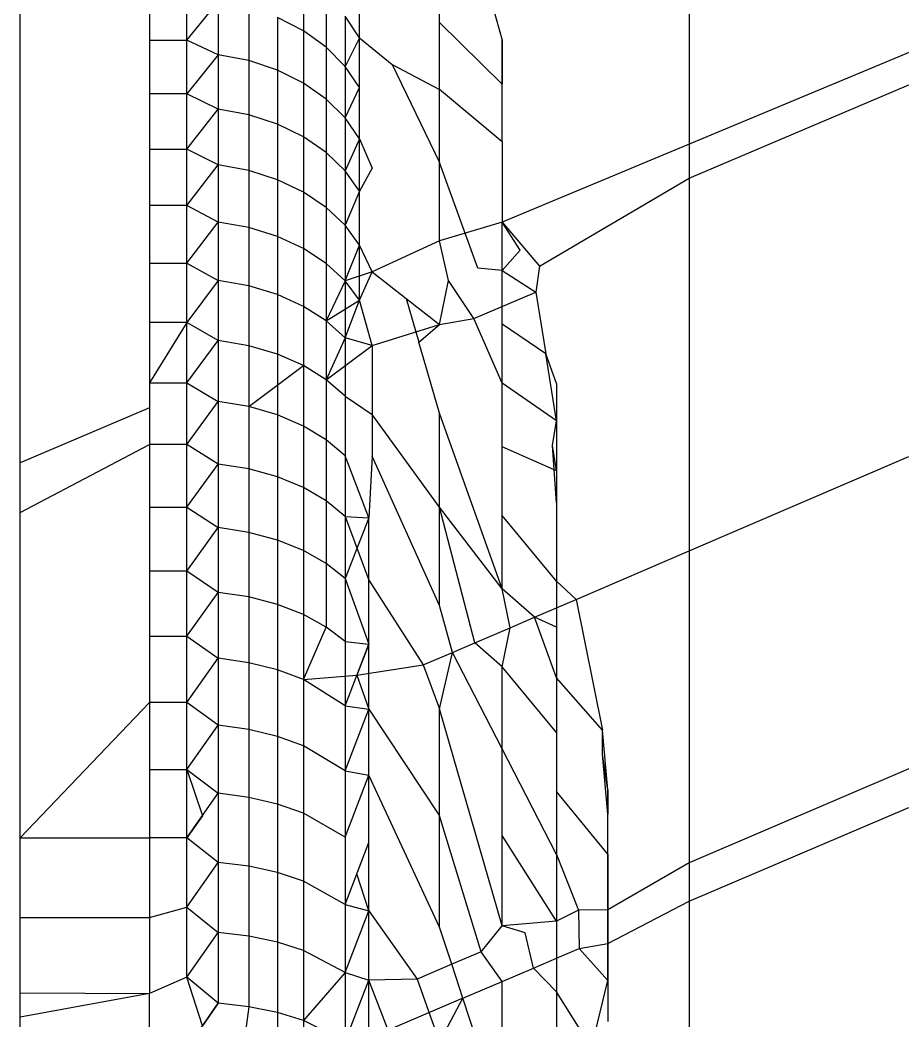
# Model space of a CAD drawing. Header units: inches. Extents: x 17 to 4615, y 5 to 3256.
# Drawn here: x 1650.593 to 1651.542, y 2591.706 to 2592.781 of the extents above; entities that cross this region are included whole.
import ezdxf

# ---------------------------------------------------------------- set-up
doc = ezdxf.new("R2010")
doc.units = ezdxf.units.IN
doc.header["$MEASUREMENT"] = 0

msp = doc.modelspace()

# ---------------------------------------------------------------- linework, layer by layer
for p, q in [((1655.7324, 2594.4906), (1651.1113, 2592.5635)), ((1651.3124, 2593.9717), (1651.3124, 2592.6109)), ((1650.5933, 2592.3051), (1650.5933, 2592.9815)), ((1651.067, 2592.9186), (1651.1113, 2592.759)), ((1651.044, 2592.7781), (1651.044, 2592.8438)), ((1650.8979, 2592.8238), (1650.8979, 2592.7692)), ((1650.7324, 2592.8151), (1650.7324, 2592.759)), ((1650.7726, 2592.759), (1650.7726, 2592.8151)), ((1650.9223, 2592.8058), (1650.9223, 2592.7515)), ((1650.9579, 2592.7615), (1650.9579, 2592.8133)), ((1650.7726, 2592.759), (1650.8063, 2592.8004)), ((1650.8063, 2592.8004), (1650.8063, 2592.7435)), ((1650.839, 2592.7939), (1650.839, 2592.7372)), ((1650.8699, 2592.7835), (1650.8699, 2592.727)), ((1650.8979, 2592.7692), (1650.8699, 2592.7835)), ((1650.9425, 2592.7848), (1650.9425, 2592.731)), ((1650.9579, 2592.7615), (1650.9425, 2592.7848)), ((1651.044, 2592.7061), (1651.044, 2592.7781)), ((1651.1113, 2592.712), (1651.044, 2592.7781)), ((1650.8979, 2592.7692), (1650.8979, 2592.713)), ((1650.9223, 2592.7515), (1650.8979, 2592.7692)), ((1650.7324, 2592.759), (1650.7726, 2592.759)), ((1650.7324, 2592.759), (1650.7324, 2592.7014)), ((1650.7726, 2592.7014), (1650.7726, 2592.759)), ((1650.8063, 2592.7435), (1650.7726, 2592.759)), ((1650.9223, 2592.7515), (1650.9223, 2592.6957)), ((1650.9425, 2592.731), (1650.9223, 2592.7515)), ((1650.9579, 2592.7615), (1650.9425, 2592.731)), ((1650.9579, 2592.7082), (1650.9579, 2592.7615)), ((1650.9579, 2592.7615), (1650.9931, 2592.733)), ((1651.1113, 2592.759), (1651.1113, 2592.712)), ((1651.1113, 2592.684), (1651.1113, 2592.759)), ((1650.8063, 2592.7435), (1650.7726, 2592.7014)), ((1650.8063, 2592.7435), (1650.8063, 2592.6851)), ((1650.839, 2592.7372), (1650.8063, 2592.7435)), ((1650.839, 2592.7372), (1650.839, 2592.679)), ((1650.8699, 2592.727), (1650.839, 2592.7372)), ((1650.9425, 2592.731), (1650.9425, 2592.6756)), ((1650.9579, 2592.7082), (1650.9425, 2592.731)), ((1650.9931, 2592.733), (1651.044, 2592.6279)), ((1650.9931, 2592.733), (1651.044, 2592.7061)), ((1650.8699, 2592.727), (1650.8699, 2592.6689)), ((1650.8979, 2592.713), (1650.8699, 2592.727)), ((1650.8979, 2592.713), (1650.8979, 2592.6552)), ((1650.9223, 2592.6957), (1650.8979, 2592.713)), ((1650.9425, 2592.6756), (1650.9579, 2592.7082)), ((1650.9579, 2592.6533), (1650.9579, 2592.7082)), ((1651.1113, 2592.684), (1651.1113, 2592.712)), ((1651.3124, 2592.6109), (1651.5483, 2592.7112)), ((1650.7726, 2592.7014), (1650.7324, 2592.7014)), ((1650.7324, 2592.7014), (1650.7324, 2592.6422)), ((1650.7726, 2592.6422), (1650.7726, 2592.7014)), ((1650.8063, 2592.6851), (1650.7726, 2592.7014)), ((1651.044, 2592.6279), (1651.044, 2592.7061)), ((1651.1113, 2592.6498), (1651.044, 2592.7061)), ((1650.9223, 2592.6957), (1650.9223, 2592.6384)), ((1650.9425, 2592.6756), (1650.9223, 2592.6957)), ((1650.7726, 2592.6422), (1650.8063, 2592.6851)), ((1650.8063, 2592.6851), (1650.8063, 2592.6252)), ((1650.839, 2592.679), (1650.8063, 2592.6851)), ((1650.839, 2592.679), (1650.839, 2592.6192)), ((1650.8699, 2592.6689), (1650.839, 2592.679)), ((1651.1113, 2592.6498), (1651.1113, 2592.684)), ((1650.8699, 2592.6689), (1650.8699, 2592.6093)), ((1650.8979, 2592.6552), (1650.8699, 2592.6689)), ((1650.9425, 2592.6756), (1650.9425, 2592.6187)), ((1650.9579, 2592.6533), (1650.9425, 2592.6756)), ((1650.8979, 2592.6552), (1650.8979, 2592.596)), ((1650.9223, 2592.6384), (1650.8979, 2592.6552)), ((1650.9579, 2592.6533), (1650.9425, 2592.6187)), ((1650.9579, 2592.5969), (1650.9579, 2592.6533)), ((1650.9579, 2592.6533), (1650.9716, 2592.6216)), ((1651.1113, 2592.6498), (1651.1113, 2592.5635)), ((1650.7324, 2592.6422), (1650.7726, 2592.6422)), ((1650.7324, 2592.6422), (1650.7324, 2592.5816)), ((1650.7726, 2592.5816), (1650.7726, 2592.6422)), ((1650.8063, 2592.6252), (1650.7726, 2592.6422)), ((1650.9223, 2592.6384), (1650.9223, 2592.5795)), ((1650.9425, 2592.6187), (1650.9223, 2592.6384)), ((1650.7726, 2592.5816), (1650.8063, 2592.6252)), ((1650.8063, 2592.6252), (1650.8063, 2592.5638)), ((1650.839, 2592.6192), (1650.8063, 2592.6252)), ((1651.044, 2592.5437), (1651.044, 2592.6279)), ((1651.085, 2592.5142), (1651.044, 2592.6279)), ((1650.839, 2592.6192), (1650.839, 2592.5579)), ((1650.8699, 2592.6093), (1650.839, 2592.6192)), ((1650.9425, 2592.6187), (1650.9425, 2592.5604)), ((1650.9579, 2592.5969), (1650.9425, 2592.6187)), ((1650.9716, 2592.6216), (1650.9579, 2592.5969)), ((1650.8699, 2592.6093), (1650.8699, 2592.5483)), ((1650.8979, 2592.596), (1650.8699, 2592.6093)), ((1651.1513, 2592.5164), (1651.3124, 2592.6109)), ((1651.3124, 2592.6109), (1651.3124, 2592.2107)), ((1650.8979, 2592.596), (1650.8979, 2592.5353)), ((1650.9223, 2592.5795), (1650.8979, 2592.596)), ((1650.9579, 2592.5969), (1650.9425, 2592.5604)), ((1650.9579, 2592.5391), (1650.9579, 2592.5969)), ((1650.7726, 2592.5816), (1650.7324, 2592.5816)), ((1650.7324, 2592.5816), (1650.7324, 2592.5195)), ((1650.7726, 2592.5195), (1650.7726, 2592.5816)), ((1650.8063, 2592.5638), (1650.7726, 2592.5816)), ((1650.9223, 2592.5795), (1650.9223, 2592.5192)), ((1650.9425, 2592.5604), (1650.9223, 2592.5795)), ((1650.7726, 2592.5195), (1650.8063, 2592.5638)), ((1650.8063, 2592.5638), (1650.8063, 2592.5009)), ((1650.839, 2592.5579), (1650.8063, 2592.5638)), ((1650.839, 2592.5579), (1650.839, 2592.4952)), ((1650.8699, 2592.5483), (1650.839, 2592.5579)), ((1650.9425, 2592.5604), (1650.9425, 2592.5006)), ((1650.9579, 2592.5391), (1650.9425, 2592.5604)), ((1651.1113, 2592.5635), (1651.044, 2592.5437)), ((1651.1113, 2592.5116), (1651.1113, 2592.5635)), ((1651.1306, 2592.5335), (1651.1113, 2592.5635)), ((1651.1113, 2592.5635), (1651.1513, 2592.5164)), ((1650.8699, 2592.5483), (1650.8699, 2592.4858)), ((1650.8979, 2592.5353), (1650.8699, 2592.5483)), ((1650.9425, 2592.5006), (1650.9579, 2592.5391)), ((1650.9579, 2592.4798), (1650.9579, 2592.5391)), ((1650.9716, 2592.5104), (1650.9579, 2592.5391)), ((1651.044, 2592.5437), (1650.9716, 2592.5104)), ((1651.0538, 2592.5009), (1651.044, 2592.5437)), ((1650.8979, 2592.5353), (1650.8979, 2592.4732)), ((1650.9223, 2592.5192), (1650.8979, 2592.5353)), ((1651.1113, 2592.5116), (1651.1306, 2592.5335)), ((1650.7324, 2592.5195), (1650.7726, 2592.5195)), ((1650.7324, 2592.5195), (1650.7324, 2592.456)), ((1650.7726, 2592.456), (1650.7726, 2592.5195)), ((1650.7726, 2592.5195), (1650.8063, 2592.5009)), ((1650.9223, 2592.5192), (1650.9223, 2592.4575)), ((1650.9425, 2592.5006), (1650.9223, 2592.5192)), ((1651.1513, 2592.5164), (1651.1474, 2592.4886)), ((1650.9716, 2592.5104), (1650.9425, 2592.5006)), ((1650.9579, 2592.4798), (1650.9716, 2592.5104)), ((1650.9716, 2592.5104), (1651.0081, 2592.4815)), ((1651.1113, 2592.5116), (1651.085, 2592.5142)), ((1651.1113, 2592.454), (1651.1113, 2592.5116)), ((1651.1113, 2592.5116), (1651.1474, 2592.4886)), ((1650.8063, 2592.5009), (1650.7726, 2592.456)), ((1650.8063, 2592.5009), (1650.8063, 2592.4366)), ((1650.839, 2592.4952), (1650.8063, 2592.5009)), ((1650.839, 2592.4952), (1650.839, 2592.431)), ((1650.8699, 2592.4858), (1650.839, 2592.4952)), ((1650.9425, 2592.5006), (1650.9223, 2592.4575)), ((1650.9425, 2592.5006), (1650.9425, 2592.4393)), ((1650.9579, 2592.4798), (1650.9425, 2592.5006)), ((1651.044, 2592.4538), (1651.0538, 2592.5009)), ((1651.081, 2592.4602), (1651.0538, 2592.5009)), ((1650.8699, 2592.4858), (1650.8699, 2592.4219)), ((1650.8979, 2592.4732), (1650.8699, 2592.4858)), ((1651.081, 2592.4602), (1651.1474, 2592.4886)), ((1651.1474, 2592.4886), (1651.1581, 2592.4223)), ((1650.8979, 2592.4732), (1650.8979, 2592.4096)), ((1650.9223, 2592.4575), (1650.8979, 2592.4732)), ((1650.9223, 2592.4575), (1650.9579, 2592.4798)), ((1650.9425, 2592.4393), (1650.9579, 2592.4798)), ((1650.9716, 2592.4311), (1650.9579, 2592.4798)), ((1651.0081, 2592.4815), (1651.044, 2592.4538)), ((1651.0081, 2592.4815), (1651.0217, 2592.4349)), ((1650.7726, 2592.456), (1650.7324, 2592.456)), ((1650.7324, 2592.456), (1650.7324, 2592.3912)), ((1650.7726, 2592.456), (1650.7324, 2592.3912)), ((1650.7726, 2592.3912), (1650.7726, 2592.456)), ((1650.8063, 2592.4366), (1650.7726, 2592.456)), ((1650.9223, 2592.4575), (1650.9223, 2592.3944)), ((1650.9425, 2592.4393), (1650.9223, 2592.4575)), ((1650.9716, 2592.4311), (1651.044, 2592.4538)), ((1651.0217, 2592.4349), (1651.044, 2592.4538)), ((1651.044, 2592.4538), (1651.081, 2592.4602)), ((1651.1113, 2592.3909), (1651.081, 2592.4602)), ((1651.1113, 2592.3909), (1651.1113, 2592.454)), ((1651.1581, 2592.4223), (1651.1113, 2592.454)), ((1650.9425, 2592.4393), (1650.9223, 2592.3944)), ((1650.9425, 2592.4393), (1650.9425, 2592.3767)), ((1650.9716, 2592.4311), (1650.9425, 2592.4393)), ((1650.7726, 2592.3912), (1650.8063, 2592.4366)), ((1650.8063, 2592.4366), (1650.8063, 2592.3709)), ((1650.839, 2592.431), (1650.8063, 2592.4366)), ((1650.839, 2592.431), (1650.839, 2592.3655)), ((1650.8699, 2592.4219), (1650.839, 2592.431)), ((1650.9223, 2592.3944), (1650.9716, 2592.4311)), ((1650.9716, 2592.4311), (1650.9716, 2592.3571)), ((1651.044, 2592.3584), (1651.0217, 2592.4349)), ((1650.8699, 2592.4219), (1650.8699, 2592.3567)), ((1650.8979, 2592.4096), (1650.8699, 2592.4219)), ((1651.1697, 2592.3905), (1651.1581, 2592.4223)), ((1651.1697, 2592.3501), (1651.1581, 2592.4223)), ((1650.839, 2592.3655), (1650.8979, 2592.4096)), ((1650.8979, 2592.4096), (1650.8979, 2592.3447)), ((1650.9223, 2592.3944), (1650.8979, 2592.4096)), ((1650.7324, 2592.3912), (1650.7726, 2592.3912)), ((1650.7324, 2592.3912), (1650.7324, 2592.325)), ((1650.7324, 2592.3912), (1650.7324, 2592.3642)), ((1650.7726, 2592.325), (1650.7726, 2592.3912)), ((1650.7726, 2592.3912), (1650.8063, 2592.3709)), ((1650.9223, 2592.3944), (1650.9223, 2592.3299)), ((1650.9425, 2592.3767), (1650.9223, 2592.3944)), ((1651.1113, 2592.3224), (1651.1113, 2592.3909)), ((1651.1697, 2592.3501), (1651.1113, 2592.3909)), ((1651.1697, 2592.3905), (1651.1697, 2592.3501)), ((1650.9425, 2592.3767), (1650.9425, 2592.3127)), ((1650.9425, 2592.3767), (1650.9716, 2592.3571)), ((1650.7324, 2592.3642), (1650.5933, 2592.3051)), ((1650.7324, 2592.3642), (1650.7324, 2592.325)), ((1650.7726, 2592.325), (1650.8063, 2592.3709)), ((1650.8063, 2592.3709), (1650.8063, 2592.3039)), ((1650.839, 2592.3655), (1650.8063, 2592.3709)), ((1650.839, 2592.3655), (1650.839, 2592.2986)), ((1650.8699, 2592.3567), (1650.839, 2592.3655)), ((1650.8699, 2592.3567), (1650.8699, 2592.2901)), ((1650.8979, 2592.3447), (1650.8699, 2592.3567)), ((1650.9716, 2592.3571), (1650.9716, 2592.3124)), ((1651.044, 2592.2576), (1650.9716, 2592.3571)), ((1651.044, 2592.2576), (1651.044, 2592.3584)), ((1651.1113, 2592.1698), (1651.044, 2592.3584)), ((1650.8979, 2592.3447), (1650.8979, 2592.2785)), ((1650.9223, 2592.3299), (1650.8979, 2592.3447)), ((1651.1653, 2592.3238), (1651.1697, 2592.3501)), ((1651.1697, 2592.3501), (1651.1697, 2592.2967)), ((1650.5933, 2592.2517), (1650.7324, 2592.325)), ((1650.7726, 2592.325), (1650.7324, 2592.325)), ((1650.7324, 2592.325), (1650.7324, 2592.2575)), ((1650.7726, 2592.2575), (1650.7726, 2592.325)), ((1650.8063, 2592.3039), (1650.7726, 2592.325)), ((1650.9223, 2592.3299), (1650.9223, 2592.2642)), ((1650.9425, 2592.3127), (1650.9223, 2592.3299)), ((1651.1113, 2592.2486), (1651.1113, 2592.3224)), ((1651.1697, 2592.2967), (1651.1113, 2592.3224)), ((1651.1697, 2592.2622), (1651.1653, 2592.3238)), ((1651.1697, 2592.2967), (1651.1653, 2592.3238)), ((1650.9425, 2592.3127), (1650.9425, 2592.2475)), ((1650.9679, 2592.2462), (1650.9425, 2592.3127)), ((1650.9716, 2592.3124), (1650.9679, 2592.2462)), ((1651.044, 2592.1518), (1650.9716, 2592.3124)), ((1651.3124, 2592.2107), (1651.5483, 2592.3118)), ((1650.5933, 2592.2517), (1650.5933, 2592.3051)), ((1650.7726, 2592.2575), (1650.8063, 2592.3039)), ((1650.8063, 2592.3039), (1650.8063, 2592.2356)), ((1650.839, 2592.2986), (1650.8063, 2592.3039)), ((1650.839, 2592.2986), (1650.839, 2592.2305)), ((1650.8699, 2592.2901), (1650.839, 2592.2986)), ((1650.8699, 2592.2901), (1650.8699, 2592.2222)), ((1650.8979, 2592.2785), (1650.8699, 2592.2901)), ((1651.1697, 2592.2967), (1651.1697, 2592.2622)), ((1650.8979, 2592.2785), (1650.8979, 2592.211)), ((1650.9223, 2592.2642), (1650.8979, 2592.2785)), ((1650.7324, 2592.2575), (1650.7726, 2592.2575)), ((1650.7324, 2592.2575), (1650.7324, 2592.1888)), ((1650.7726, 2592.1888), (1650.7726, 2592.2575)), ((1650.7726, 2592.2575), (1650.8063, 2592.2356)), ((1650.9223, 2592.2642), (1650.9223, 2592.1971)), ((1650.9425, 2592.2475), (1650.9223, 2592.2642)), ((1651.044, 2592.1518), (1651.044, 2592.2576)), ((1651.0818, 2592.1118), (1651.044, 2592.2576)), ((1651.1113, 2592.1698), (1651.044, 2592.2576)), ((1651.1697, 2592.2622), (1651.1697, 2592.178)), ((1650.5933, 2591.9023), (1650.5933, 2592.2517)), ((1650.9425, 2592.2475), (1650.9425, 2592.181)), ((1650.9425, 2592.2475), (1650.9679, 2592.179)), ((1650.9425, 2592.2475), (1650.9679, 2592.2462)), ((1650.9679, 2592.2462), (1650.9425, 2592.181)), ((1650.9679, 2592.179), (1650.9679, 2592.2462)), ((1651.1113, 2592.1698), (1651.1113, 2592.2486)), ((1651.1697, 2592.178), (1651.1113, 2592.2486)), ((1650.7726, 2592.1888), (1650.8063, 2592.2356)), ((1650.8063, 2592.2356), (1650.8063, 2592.166)), ((1650.839, 2592.2305), (1650.8063, 2592.2356)), ((1650.839, 2592.2305), (1650.839, 2592.1611)), ((1650.8699, 2592.2222), (1650.839, 2592.2305)), ((1650.8699, 2592.2222), (1650.8699, 2592.1531)), ((1650.8979, 2592.211), (1650.8699, 2592.2222)), ((1650.8979, 2592.211), (1650.8979, 2592.1423)), ((1650.9223, 2592.1971), (1650.8979, 2592.211)), ((1651.1908, 2592.1585), (1651.3124, 2592.2107)), ((1651.3124, 2592.2107), (1651.3124, 2591.8756)), ((1650.9223, 2592.1971), (1650.9223, 2592.1288)), ((1650.9425, 2592.181), (1650.9223, 2592.1971)), ((1650.7726, 2592.1888), (1650.7324, 2592.1888)), ((1650.7324, 2592.1888), (1650.7324, 2592.1189)), ((1650.7726, 2592.1189), (1650.7726, 2592.1888)), ((1650.8063, 2592.166), (1650.7726, 2592.1888)), ((1650.9425, 2592.181), (1650.9425, 2592.1132)), ((1650.9425, 2592.181), (1650.9679, 2592.1104)), ((1650.9679, 2592.1104), (1650.9679, 2592.179)), ((1650.9679, 2592.179), (1651.0265, 2592.0881)), ((1651.1697, 2592.178), (1651.1697, 2592.1286)), ((1651.1697, 2592.178), (1651.1908, 2592.1585)), ((1650.7726, 2592.1189), (1650.8063, 2592.166)), ((1650.8063, 2592.166), (1650.8063, 2592.0952)), ((1650.839, 2592.1611), (1650.8063, 2592.166)), ((1650.839, 2592.1611), (1650.839, 2592.0905)), ((1650.8699, 2592.1531), (1650.839, 2592.1611)), ((1651.1199, 2592.1281), (1651.1113, 2592.1698)), ((1651.1462, 2592.1394), (1651.1113, 2592.1698)), ((1650.8699, 2592.1531), (1650.8699, 2592.0828)), ((1650.8979, 2592.1423), (1650.8699, 2592.1531)), ((1651.0578, 2592.1015), (1651.044, 2592.1518)), ((1651.1462, 2592.1394), (1651.1908, 2592.1585)), ((1651.1908, 2592.1585), (1651.2192, 2592.0179)), ((1650.8979, 2592.1423), (1650.8979, 2592.0723)), ((1650.9223, 2592.1288), (1650.8979, 2592.1423)), ((1651.1199, 2592.1281), (1651.1462, 2592.1394)), ((1651.1697, 2592.0744), (1651.1462, 2592.1394)), ((1651.1697, 2592.1286), (1651.1462, 2592.1394)), ((1650.8979, 2592.0723), (1650.9223, 2592.1288)), ((1650.9425, 2592.1132), (1650.9223, 2592.1288)), ((1651.0818, 2592.1118), (1651.1199, 2592.1281)), ((1651.1113, 2592.0861), (1651.1199, 2592.1281)), ((1651.1697, 2592.1286), (1651.1697, 2592.0744)), ((1650.7324, 2592.1189), (1650.7726, 2592.1189)), ((1650.7324, 2592.1189), (1650.7324, 2592.0478)), ((1650.7726, 2592.0478), (1650.7726, 2592.1189)), ((1650.7726, 2592.1189), (1650.8063, 2592.0952)), ((1650.9425, 2592.1132), (1650.9425, 2592.0443)), ((1650.9425, 2592.1132), (1650.9679, 2592.1104)), ((1650.9425, 2592.0443), (1650.9679, 2592.1104)), ((1650.9679, 2592.1104), (1650.9552, 2592.0771)), ((1650.9679, 2592.0406), (1650.9679, 2592.1104)), ((1651.0578, 2592.1015), (1651.0818, 2592.1118)), ((1651.1113, 2592.0861), (1651.0818, 2592.1118)), ((1650.7726, 2592.0478), (1650.8063, 2592.0952)), ((1650.8063, 2592.0952), (1650.8063, 2592.0233)), ((1650.839, 2592.0905), (1650.8063, 2592.0952)), ((1651.0265, 2592.0881), (1651.0578, 2592.1015)), ((1651.044, 2592.0411), (1651.0578, 2592.1015)), ((1651.1113, 2591.9978), (1651.0578, 2592.1015)), ((1650.839, 2592.0905), (1650.839, 2592.0187)), ((1650.8699, 2592.0828), (1650.839, 2592.0905)), ((1650.9552, 2592.0771), (1651.0265, 2592.0881)), ((1651.0265, 2592.0881), (1651.044, 2592.0411)), ((1651.1113, 2591.9978), (1651.1113, 2592.0861)), ((1651.1697, 2592.0155), (1651.1113, 2592.0861)), ((1650.8699, 2592.0828), (1650.8699, 2592.0113)), ((1650.8979, 2592.0723), (1650.8699, 2592.0828)), ((1650.8979, 2592.0723), (1650.9552, 2592.0771)), ((1650.9552, 2592.0771), (1650.9679, 2592.0406)), ((1651.1697, 2592.0744), (1651.1697, 2592.0155)), ((1651.2192, 2592.0179), (1651.1697, 2592.0744)), ((1650.8979, 2592.0723), (1650.8979, 2592.0012)), ((1650.9425, 2592.0443), (1650.8979, 2592.0723)), ((1650.5933, 2591.9023), (1650.7324, 2592.0478)), ((1650.7726, 2592.0478), (1650.7324, 2592.0478)), ((1650.7324, 2592.0478), (1650.7324, 2591.9756)), ((1650.7726, 2591.9756), (1650.7726, 2592.0478)), ((1650.8063, 2592.0233), (1650.7726, 2592.0478)), ((1650.9425, 2592.0443), (1650.9425, 2591.9742)), ((1650.9425, 2592.0443), (1650.9679, 2592.0406)), ((1650.9425, 2591.9742), (1650.9679, 2592.0406)), ((1650.9679, 2591.9695), (1650.9679, 2592.0406)), ((1650.9679, 2592.0406), (1651.044, 2591.9259)), ((1651.1113, 2591.808), (1651.044, 2592.0411)), ((1651.044, 2591.9259), (1651.044, 2592.0411)), ((1650.7726, 2591.9756), (1650.8063, 2592.0233)), ((1650.8063, 2592.0233), (1650.8063, 2591.9502)), ((1650.839, 2592.0187), (1650.8063, 2592.0233)), ((1650.839, 2592.0187), (1650.839, 2591.9458)), ((1650.8699, 2592.0113), (1650.839, 2592.0187)), ((1650.8699, 2592.0113), (1650.8699, 2591.9387)), ((1650.8979, 2592.0012), (1650.8699, 2592.0113)), ((1651.1697, 2592.0155), (1651.1697, 2591.9522)), ((1651.2247, 2591.954), (1651.2192, 2592.0179)), ((1651.2192, 2591.9918), (1651.2192, 2592.0179)), ((1650.8979, 2592.0012), (1650.8979, 2591.929)), ((1650.9425, 2591.9742), (1650.8979, 2592.0012)), ((1651.1113, 2591.905), (1651.1113, 2591.9978)), ((1651.1697, 2591.8846), (1651.1113, 2591.9978)), ((1651.2247, 2591.9279), (1651.2192, 2591.9918)), ((1651.2247, 2591.954), (1651.2192, 2591.9918)), ((1650.7324, 2591.9756), (1650.7726, 2591.9756)), ((1650.7324, 2591.9756), (1650.7324, 2591.9023)), ((1650.7726, 2591.9023), (1650.7726, 2591.9756)), ((1650.7726, 2591.9756), (1650.8063, 2591.9502)), ((1650.7726, 2591.9756), (1650.7894, 2591.9261)), ((1650.9425, 2591.9742), (1650.9425, 2591.9031)), ((1650.9425, 2591.9742), (1650.9679, 2591.9695)), ((1650.9425, 2591.9031), (1650.9679, 2591.9695)), ((1650.9679, 2591.8973), (1650.9679, 2591.9695)), ((1651.044, 2591.8064), (1650.9679, 2591.9695)), ((1651.5483, 2591.9765), (1651.3124, 2591.8756)), ((1650.7726, 2591.9023), (1650.8063, 2591.9502)), ((1650.8063, 2591.9502), (1650.8063, 2591.876)), ((1650.839, 2591.9458), (1650.8063, 2591.9502)), ((1650.839, 2591.9458), (1650.839, 2591.8719)), ((1650.8699, 2591.9387), (1650.839, 2591.9458)), ((1651.1697, 2591.9522), (1651.1697, 2591.8846)), ((1651.2247, 2591.8848), (1651.1697, 2591.9522)), ((1651.2247, 2591.8848), (1651.2247, 2591.954)), ((1651.2247, 2591.954), (1651.2247, 2591.9279)), ((1650.8699, 2591.9387), (1650.8699, 2591.865)), ((1650.8979, 2591.929), (1650.8699, 2591.9387)), ((1651.3124, 2591.8342), (1651.5483, 2591.9351)), ((1650.7894, 2591.9261), (1650.7726, 2591.9023)), ((1650.8979, 2591.929), (1650.8979, 2591.8557)), ((1650.9425, 2591.9031), (1650.8979, 2591.929)), ((1651.044, 2591.8064), (1651.044, 2591.9259)), ((1651.0889, 2591.78), (1651.044, 2591.9259)), ((1651.2247, 2591.8569), (1651.2247, 2591.9279)), ((1651.2247, 2591.8848), (1651.2247, 2591.9279)), ((1650.5933, 2591.9023), (1650.7324, 2591.9023)), ((1650.5933, 2591.8167), (1650.5933, 2591.9023)), ((1650.7324, 2591.9023), (1650.7324, 2591.8167)), ((1650.7726, 2591.9023), (1650.7324, 2591.9023)), ((1650.7726, 2591.828), (1650.7726, 2591.9023)), ((1650.8063, 2591.876), (1650.7726, 2591.9023)), ((1650.9425, 2591.9031), (1650.9425, 2591.8309)), ((1651.1113, 2591.808), (1651.1113, 2591.905)), ((1651.1697, 2591.8127), (1651.1113, 2591.905)), ((1650.9425, 2591.8309), (1650.9679, 2591.8973)), ((1650.9551, 2591.8638), (1650.9679, 2591.8973)), ((1650.9679, 2591.8239), (1650.9679, 2591.8973)), ((1651.1697, 2591.8846), (1651.1697, 2591.8127)), ((1651.1697, 2591.8846), (1651.1935, 2591.8248)), ((1651.2247, 2591.8848), (1651.2247, 2591.8569)), ((1651.2247, 2591.8249), (1651.2247, 2591.8848)), ((1650.7726, 2591.828), (1650.8063, 2591.876)), ((1650.8063, 2591.876), (1650.8063, 2591.8008)), ((1650.839, 2591.8719), (1650.8063, 2591.876)), ((1650.839, 2591.8719), (1650.839, 2591.7968)), ((1650.8699, 2591.865), (1650.839, 2591.8719)), ((1651.3124, 2591.8756), (1651.2247, 2591.8249)), ((1651.3124, 2591.8756), (1651.3124, 2591.8342)), ((1650.8699, 2591.865), (1650.8699, 2591.7903)), ((1650.8979, 2591.8557), (1650.8699, 2591.865)), ((1650.9679, 2591.8239), (1650.9551, 2591.8638)), ((1650.8979, 2591.8557), (1650.8979, 2591.7814)), ((1650.9425, 2591.8309), (1650.8979, 2591.8557)), ((1651.2247, 2591.8569), (1651.2247, 2591.8249)), ((1650.7324, 2591.8167), (1650.7726, 2591.828)), ((1650.7726, 2591.7527), (1650.7726, 2591.828)), ((1650.7726, 2591.828), (1650.8063, 2591.8008)), ((1650.9425, 2591.8309), (1650.9425, 2591.7577)), ((1650.9425, 2591.8309), (1650.9679, 2591.8239)), ((1651.2247, 2591.7889), (1651.3124, 2591.8342)), ((1651.3124, 2591.8342), (1651.3124, 2591.4893)), ((1650.5933, 2591.8167), (1650.7324, 2591.8167)), ((1650.5933, 2591.7358), (1650.5933, 2591.8167)), ((1650.7324, 2591.8167), (1650.7324, 2591.7353)), ((1650.9425, 2591.7577), (1650.9679, 2591.8239)), ((1650.9679, 2591.7494), (1650.9679, 2591.8239)), ((1650.9679, 2591.8239), (1651.02, 2591.7506)), ((1651.1935, 2591.8248), (1651.1697, 2591.8127)), ((1651.2247, 2591.8249), (1651.1935, 2591.8248)), ((1651.1935, 2591.8248), (1651.1942, 2591.7836)), ((1651.2247, 2591.8249), (1651.2247, 2591.7889)), ((1651.2247, 2591.749), (1651.2247, 2591.8249)), ((1651.0572, 2591.7665), (1651.044, 2591.8064)), ((1651.0889, 2591.78), (1651.1113, 2591.808)), ((1651.1697, 2591.8127), (1651.1113, 2591.808)), ((1651.136, 2591.8002), (1651.1113, 2591.808)), ((1651.1697, 2591.8127), (1651.1697, 2591.7369)), ((1651.1697, 2591.8127), (1651.1697, 2591.7731)), ((1650.7726, 2591.7527), (1650.8063, 2591.8008)), ((1650.8063, 2591.8008), (1650.8063, 2591.7247)), ((1650.839, 2591.7968), (1650.8063, 2591.8008)), ((1650.839, 2591.7968), (1650.839, 2591.7209)), ((1650.8699, 2591.7903), (1650.839, 2591.7968)), ((1651.1449, 2591.7625), (1651.136, 2591.8002)), ((1650.8699, 2591.7903), (1650.8699, 2591.7146)), ((1650.8979, 2591.7814), (1650.8699, 2591.7903)), ((1651.1697, 2591.7731), (1651.1942, 2591.7836)), ((1651.1942, 2591.7836), (1651.2247, 2591.7889)), ((1651.1942, 2591.7836), (1651.2247, 2591.749)), ((1651.2247, 2591.7889), (1651.2247, 2591.749)), ((1650.8979, 2591.7814), (1650.8979, 2591.7062)), ((1650.9425, 2591.7577), (1650.8979, 2591.7814)), ((1651.0889, 2591.78), (1651.0572, 2591.7665)), ((1651.1113, 2591.7481), (1651.0889, 2591.78)), ((1651.1449, 2591.7625), (1651.1697, 2591.7731)), ((1651.1697, 2591.7731), (1651.1697, 2591.7369)), ((1651.0572, 2591.7665), (1651.02, 2591.7506)), ((1651.0692, 2591.7301), (1651.0572, 2591.7665)), ((1651.1113, 2591.7481), (1651.1449, 2591.7625)), ((1651.1697, 2591.7369), (1651.1449, 2591.7625)), ((1650.7726, 2591.7527), (1650.7324, 2591.7353)), ((1650.8063, 2591.7247), (1650.7726, 2591.7527)), ((1650.7894, 2591.7004), (1650.7726, 2591.7527)), ((1650.9425, 2591.7577), (1650.8979, 2591.7062)), ((1650.9425, 2591.7577), (1650.9425, 2591.6835)), ((1650.9425, 2591.7577), (1650.9679, 2591.7494)), ((1650.9425, 2591.6835), (1650.9679, 2591.7494)), ((1651.02, 2591.7506), (1650.9679, 2591.7494)), ((1650.9679, 2591.6739), (1650.9679, 2591.7494)), ((1650.989, 2591.6958), (1650.9679, 2591.7494)), ((1651.02, 2591.7506), (1651.044, 2591.683)), ((1651.0692, 2591.7301), (1651.1113, 2591.7481)), ((1651.1113, 2591.6023), (1651.1113, 2591.7481)), ((1651.2073, 2591.6773), (1651.2247, 2591.749)), ((1651.2247, 2591.749), (1651.2247, 2591.7051)), ((1650.5933, 2591.7358), (1650.7324, 2591.7353)), ((1650.5933, 2591.6836), (1650.5933, 2591.7358)), ((1650.7324, 2591.7353), (1650.5933, 2591.7098)), ((1650.7324, 2591.6845), (1650.7324, 2591.7353)), ((1651.0692, 2591.7301), (1650.989, 2591.6958)), ((1651.044, 2591.683), (1651.0692, 2591.7301)), ((1651.1113, 2591.6023), (1651.0692, 2591.7301)), ((1651.1697, 2591.7369), (1651.1697, 2591.6572)), ((1651.2073, 2591.6773), (1651.1697, 2591.7369)), ((1650.7726, 2591.6764), (1650.8063, 2591.7247)), ((1650.8063, 2591.7247), (1650.7894, 2591.7004)), ((1650.839, 2591.7209), (1650.8063, 2591.7247)), ((1650.839, 2591.7209), (1650.8324, 2591.6704)), ((1650.8699, 2591.7146), (1650.839, 2591.7209)), ((1650.8979, 2591.7062), (1650.8699, 2591.7146)), ((1650.8699, 2591.7146), (1650.8699, 2591.638)), ((1650.9425, 2591.6835), (1650.8979, 2591.7062)), ((1650.8979, 2591.7062), (1650.8979, 2591.6567))]:
    msp.add_line(p, q)

doc.saveas('drawing.dxf')
